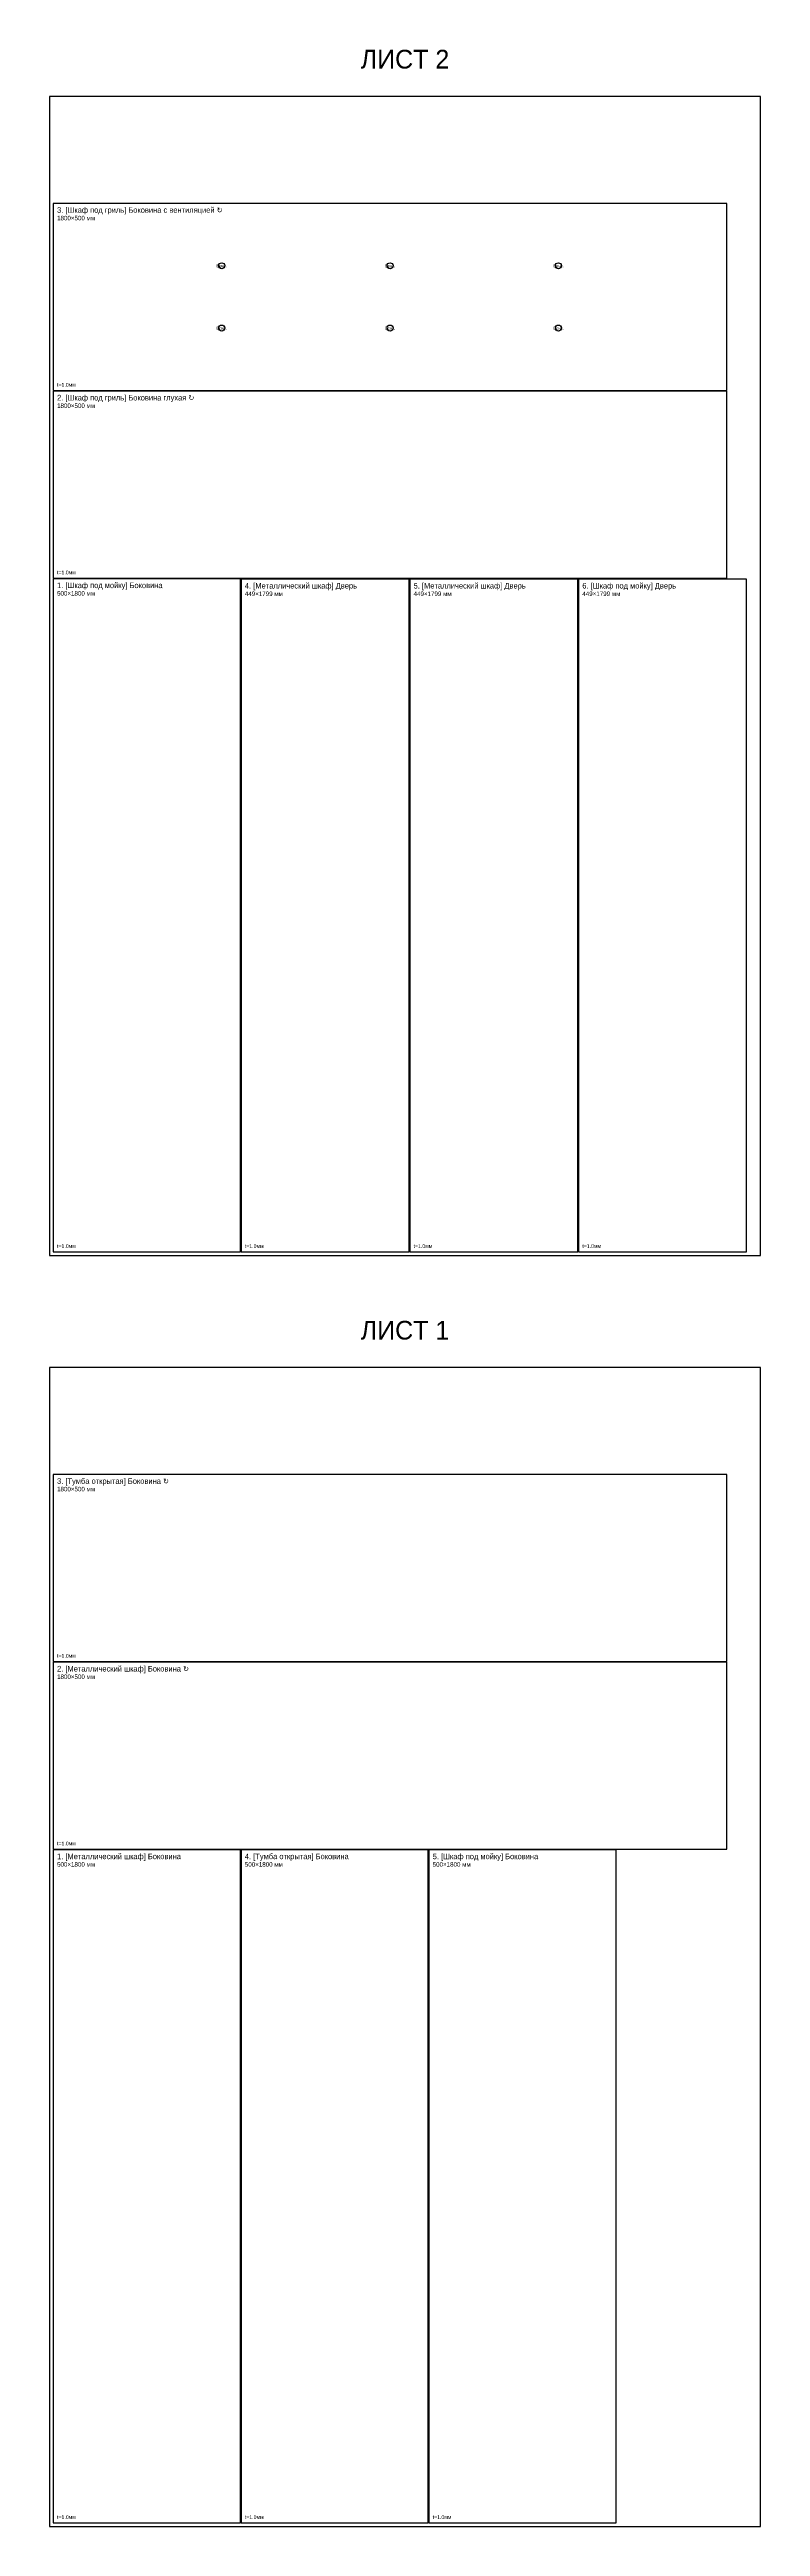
# Model space of a CAD drawing. Header units: metres. Extents: x 0 to 1900, y 0 to 13426.
# Drawn here: x 0 to 1900, y 0 to 6626 of the extents above; entities that cross this region are included whole.
import ezdxf
from ezdxf.enums import TextEntityAlignment as Align

# ---------------------------------------------------------------- set-up
doc = ezdxf.new("R2010")
doc.units = ezdxf.units.M
for name, color, linetype in [('CUT', 5, 'Continuous'), ('CUTOUT', 6, 'Continuous'), ('SHEET', 1, 'Continuous'), ('TEXT', 7, 'Continuous')]:
    doc.layers.add(name, color=color, linetype=linetype)

msp = doc.modelspace()

# ---------------------------------------------------------------- linework, layer by layer
at = {"layer": 'CUT', "color": 5}
for points in [[(10, 5714), (1810, 5714), (1810, 6214), (10, 6214), (10, 5714)], [(10, 5212), (1810, 5212), (1810, 5712), (10, 5712), (10, 5212)], [(10, 3410), (510, 3410), (510, 5210), (10, 5210), (10, 3410)], [(512, 3410), (961, 3410), (961, 5209), (512, 5209), (512, 3410)], [(963, 3410), (1412, 3410), (1412, 5209), (963, 5209), (963, 3410)], [(1414, 3410), (1863, 3410), (1863, 5209), (1414, 5209), (1414, 3410)], [(10, 2314), (1810, 2314), (1810, 2814), (10, 2814), (10, 2314)], [(10, 1812), (1810, 1812), (1810, 2312), (10, 2312), (10, 1812)], [(10, 10), (510, 10), (510, 1810), (10, 1810), (10, 10)], [(512, 10), (1012, 10), (1012, 1810), (512, 1810), (512, 10)], [(1014, 10), (1514, 10), (1514, 1810), (1014, 1810), (1014, 10)]]:
    msp.add_lwpolyline(points, dxfattribs=at)
at = {"layer": 'CUTOUT', "color": 6}
for centre in [(460, 6047.3), (910, 6047.3), (1360, 6047.3), (460, 5880.7), (910, 5880.7), (1360, 5880.7)]:
    msp.add_circle(centre, 8, dxfattribs=at)
at = {"layer": 'SHEET', "color": 1}
for points in [[(0, 3400), (1900, 3400), (1900, 6500), (0, 6500), (0, 3400)], [(0, 0), (1900, 0), (1900, 3100), (0, 3100), (0, 0)]]:
    msp.add_lwpolyline(points, dxfattribs=at)

# ---------------------------------------------------------------- texts
at = {"layer": 'TEXT', "color": 7}
for s, p in [('ЛИСТ 2', (950, 6600)), ('ЛИСТ 1', (950, 3200))]:
    msp.add_text(s, height=50, dxfattribs=at).set_placement(p, align=Align.MIDDLE_CENTER)
for s, p in [('3. [Шкаф под гриль] Боковина с вентиляцией ↻', (20, 6189)), ('2. [Шкаф под гриль] Боковина глухая ↻', (20, 5687)), ('1. [Шкаф под мойку] Боковина', (20, 5185)), ('4. [Металлический шкаф] Дверь', (522, 5184)), ('5. [Металлический шкаф] Дверь', (973, 5184)), ('6. [Шкаф под мойку] Дверь', (1424, 5184)), ('3. [Тумба открытая] Боковина ↻', (20, 2789)), ('2. [Металлический шкаф] Боковина ↻', (20, 2287)), ('1. [Металлический шкаф] Боковина', (20, 1785)), ('4. [Тумба открытая] Боковина', (522, 1785)), ('5. [Шкаф под мойку] Боковина', (1024, 1785))]:
    msp.add_text(s, height=15, dxfattribs=at).set_placement(p)
at = {"layer": 'TEXT', "color": 3}
for s, p in [('1800×500 мм', (20, 6169)), ('1800×500 мм', (20, 5667)), ('500×1800 мм', (20, 5165)), ('449×1799 мм', (522, 5164)), ('449×1799 мм', (973, 5164)), ('449×1799 мм', (1424, 5164)), ('1800×500 мм', (20, 2769)), ('1800×500 мм', (20, 2267)), ('500×1800 мм', (20, 1765)), ('500×1800 мм', (522, 1765)), ('500×1800 мм', (1024, 1765))]:
    msp.add_text(s, height=12, dxfattribs=at).set_placement(p)
at = {"layer": 'TEXT', "color": 6}
for p in [(460, 6047.3), (910, 6047.3), (1360, 6047.3), (460, 5880.7), (910, 5880.7), (1360, 5880.7)]:
    msp.add_text('Вент.', height=8, dxfattribs=at).set_placement(p, align=Align.MIDDLE_CENTER)
at = {"layer": 'TEXT', "color": 8}
for p in [(20, 5724), (20, 5222), (20, 3420), (522, 3420), (973, 3420), (1424, 3420), (20, 2324), (20, 1822), (20, 20), (522, 20), (1024, 20)]:
    msp.add_text('t=1.0мм', height=10, dxfattribs=at).set_placement(p)

doc.saveas('drawing.dxf')
